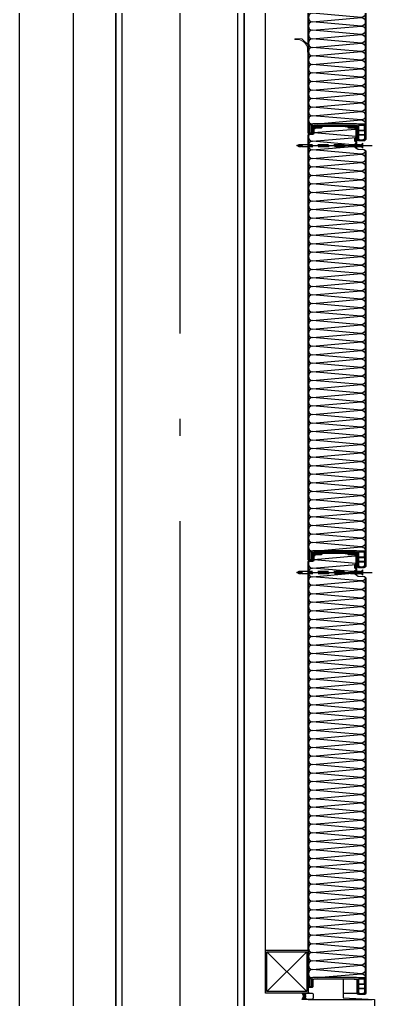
# Model space of a CAD drawing. Header units: millimetres. Extents: x 0 to 672800, y 0 to 118800.
# Drawn here: x 549992 to 550822, y 74995 to 77290 of the extents above; entities that cross this region are included whole.
import ezdxf

# ---------------------------------------------------------------- set-up
doc = ezdxf.new("R2010")
doc.units = ezdxf.units.MM
doc.header["$LTSCALE"] = 200
doc.linetypes.add('CEN-GAUN', pattern=[32.2, 30, -1, 0.2, -1])
doc.linetypes.add('HIDDEN', pattern=[0.375, 0.25, -0.125])
for name, color, linetype in [('0-S-col', 4, 'Continuous'), ('01하지철물', 253, 'Continuous'), ('161', 161, 'Continuous'), ('35', 8, 'Continuous'), ('7', 7, 'Continuous'), ('A-PNL-EXT', 7, 'Continuous'), ('BOLT', 8, 'Continuous'), ('CEN', 1, 'CEN-GAUN'), ('CON', 2, 'Continuous'), ('ELE', 7, 'Continuous'), ('ELEV-3', 4, 'Continuous'), ('HAT', 8, 'Continuous'), ('HAT-INS1', 252, 'Continuous'), ('Insul', 252, 'Continuous'), ('PANEL', 6, 'Continuous'), ('STEEL-E', 6, 'Continuous'), ('SYP_INSUL', 252, 'Continuous'), ('TEC35', 35, 'Continuous'), ('WALL', 2, 'Continuous')]:
    doc.layers.add(name, color=color, linetype=linetype)
doc.layers.add('1', color=1, linetype='Continuous', lineweight=5)
doc.layers.add('190', color=190, linetype='Continuous', plot=False)

# ---------------------------------------------------------------- blocks, each defined once
blk = doc.blocks.new('SCW-1')
at = {"layer": 'BOLT', "color": 8, "linetype": 'HIDDEN', "ltscale": 0.5}
for p, q in [((150, 3), (150, 9)), ((154.1, 12), (151.1, 9)), ((151.1, 9), (151.1, 3)), ((151.1, 3), (154.1, 0)), ((153.1, 5.4), (153.1, 6.6)), ((153.1, 6.6), (154.5, 6.6)), ((154.5, 5.4), (153.1, 5.4)), ((154.5, 12), (154.1, 12)), ((154.1, 0), (154.5, 0)), ((154.5, 6.6), (154.5, 12)), ((154.5, 0), (154.5, 5.4))]:
    blk.add_line(p, q, dxfattribs=at)
for points in [[(0, 6), (9, 7), (11, 9), (12, 7), (10, 3)], [(10, 3), (5, 3), (0, 6), (5, 9), (11, 9)], [(150, 3), (10, 3)], [(11, 9), (150, 9)]]:
    blk.add_lwpolyline(points, dxfattribs=at)
for centre, start, end in [((150.6, 9.2), 199.4712, 340.5288), ((150.6, 2.8), 19.4712, 160.5288)]:
    blk.add_arc(centre, 0.6, start, end, dxfattribs=at)
blk = doc.blocks.new('PANEL-135')
at = {"layer": '161'}
for p, q in [((150, 0), (0, 0)), ((150, -1000), (0, -1000))]:
    blk.add_line(p, q, dxfattribs=at)
at = {"layer": 'BOLT', "color": 8, "linetype": 'HIDDEN', "ltscale": 0.5}
for p, q in [((37.8, 20.4), (41.2, 17)), ((37.8, 19.3), (40.8, 16.3)), ((37.8, 8.7), (40.8, 11.7)), ((37.8, 7.6), (41.2, 11)), ((37.8, 6.4), (41.2, 3)), ((37.8, 5.3), (40.8, 2.3)), ((41.2, 17), (41.2, 11)), ((41.2, 3), (41.2, -3)), ((37.8, -5.3), (40.8, -2.3)), ((37.8, -6.1), (37.8, -6.1)), ((38.6, -5.6), (41.2, -3))]:
    blk.add_line(p, q, dxfattribs=at)
at = {"layer": 'HAT-INS1'}
for points in [[(37.8, 21.4), (137, 30)], [(137, 30.5), (39.6, 38.9)]]:
    blk.add_lwpolyline(points, dxfattribs=at)
for points in [[(147.4, 26.4, -0.625476), (139.5, 10.2), (37.8, 19.1)], [(37.8, 1.4), (139.5, 10.2, -1), (139.5, -9.8), (37.8, -0.9)], [(25.8, -19.8), (139.5, -9.8, -1), (139.5, -29.8), (25.8, -19.8), (25.8, -19.8, 1), (25.8, -39.8, 1)], [(16.1, -12.4, 0.338737), (25.8, -19.8)], [(25.8, -39.8), (139.5, -29.8, -1), (139.5, -49.8), (25.8, -39.8), (25.8, -39.8, 1), (25.8, -59.8, 1)], [(25.8, -59.8), (139.5, -49.8, -1), (139.5, -69.8), (25.8, -59.8), (25.8, -59.8, 1), (25.8, -79.8, 1)], [(25.8, -79.8), (139.5, -69.8, -1), (139.5, -89.8), (25.8, -79.8), (25.8, -79.8, 1), (25.8, -99.8, 1)], [(25.8, -99.8), (139.5, -89.8, -1), (139.5, -109.8), (25.8, -99.8), (25.8, -99.8, 1), (25.8, -119.8, 1)], [(25.8, -119.8), (139.5, -109.8, -1), (139.5, -129.8), (25.8, -119.8), (25.8, -119.8, 1), (25.8, -139.8, 1)], [(25.8, -139.8), (139.5, -129.8, -1), (139.5, -149.8), (25.8, -139.8), (25.8, -139.8, 1), (25.8, -159.8, 1)], [(25.8, -159.8), (139.5, -149.8, -1), (139.5, -169.8), (25.8, -159.8), (25.8, -159.8, 1), (25.8, -179.8, 1)], [(25.8, -179.8), (139.5, -169.8, -1), (139.5, -189.8), (25.8, -179.8), (25.8, -179.8, 1), (25.8, -199.8, 1)], [(25.8, -199.8), (139.5, -189.8, -1), (139.5, -209.8), (25.8, -199.8), (25.8, -199.8, 1), (25.8, -219.8, 1)], [(25.8, -219.8), (139.5, -209.8, -1), (139.5, -229.8), (25.8, -219.8), (25.8, -219.8, 1), (25.8, -239.8, 1)], [(25.8, -239.8), (139.5, -229.8, -1), (139.5, -249.8), (25.8, -239.8), (25.8, -239.8, 1), (25.8, -259.8, 1)], [(25.8, -259.8), (139.5, -249.8, -1), (139.5, -269.8), (25.8, -259.8), (25.8, -259.8, 1), (25.8, -279.8, 1)], [(25.8, -279.8), (139.5, -269.8, -1), (139.5, -289.8), (25.8, -279.8), (25.8, -279.8, 1), (25.8, -299.8, 1)], [(25.8, -299.8), (139.5, -289.8, -1), (139.5, -309.8), (25.8, -299.8), (25.8, -299.8, 1), (25.8, -319.8, 1)], [(25.8, -319.8), (139.5, -309.8, -1), (139.5, -329.8), (25.8, -319.8), (25.8, -319.8, 1), (25.8, -339.8, 1)], [(25.8, -339.8), (139.5, -329.8, -1), (139.5, -349.8), (25.8, -339.8), (25.8, -339.8, 1), (25.8, -359.8, 1)], [(25.8, -359.8), (139.5, -349.8, -1), (139.5, -369.8), (25.8, -359.8), (25.8, -359.8, 1), (25.8, -379.8, 1)], [(25.8, -379.8), (139.5, -369.8, -1), (139.5, -389.8), (25.8, -379.8), (25.8, -379.8, 1), (25.8, -399.8, 1)], [(25.8, -399.8), (139.5, -389.8, -1), (139.5, -409.8), (25.8, -399.8), (25.8, -399.8, 1), (25.8, -419.8, 1)], [(25.8, -419.8), (139.5, -409.8, -1), (139.5, -429.8), (25.8, -419.8), (25.8, -419.8, 1), (25.8, -439.8, 1)], [(25.8, -439.8), (139.5, -429.8, -1), (139.5, -449.8), (25.8, -439.8), (25.8, -439.8, 1), (25.8, -459.8, 1)], [(25.8, -459.8), (139.5, -449.8, -1), (139.5, -469.8), (25.8, -459.8), (25.8, -459.8, 1), (25.8, -479.8, 1)], [(25.8, -479.8), (139.5, -469.8, -1), (139.5, -489.8), (25.8, -479.8), (25.8, -479.8, 1), (25.8, -499.8, 1)], [(25.8, -499.8), (139.5, -489.8, -1), (139.5, -509.8), (25.8, -499.8), (25.8, -499.8, 1), (25.8, -519.8, 1)], [(25.8, -519.8), (139.5, -509.8, -1), (139.5, -529.8), (25.8, -519.8), (25.8, -519.8, 1), (25.8, -539.8, 1)], [(25.8, -539.8), (139.5, -529.8, -1), (139.5, -549.8), (25.8, -539.8), (25.8, -539.8, 1), (25.8, -559.8, 1)], [(25.8, -559.8), (139.5, -549.8, -1), (139.5, -569.8), (25.8, -559.8), (25.8, -559.8, 1), (25.8, -579.8, 1)], [(25.8, -579.8), (139.5, -569.8, -1), (139.5, -589.8), (25.8, -579.8), (25.8, -579.8, 1), (25.8, -599.8, 1)], [(25.8, -599.8), (139.5, -589.8, -1), (139.5, -609.8), (25.8, -599.8), (25.8, -599.8, 1), (25.8, -619.8, 1)], [(25.8, -619.8), (139.5, -609.8, -1), (139.5, -629.8), (25.8, -619.8), (25.8, -619.8, 1), (25.8, -639.8, 1)], [(25.8, -639.8), (139.5, -629.8, -1), (139.5, -649.8), (25.8, -639.8), (25.8, -639.8, 1), (25.8, -659.8, 1)], [(25.8, -659.8), (139.5, -649.8, -1), (139.5, -669.8), (25.8, -659.8), (25.8, -659.8, 1), (25.8, -679.8, 1)], [(25.8, -679.8), (139.5, -669.8, -1), (139.5, -689.8), (25.8, -679.8), (25.8, -679.8, 1), (25.8, -699.8, 1)], [(25.8, -699.8), (139.5, -689.8, -1), (139.5, -709.8), (25.8, -699.8), (25.8, -699.8, 1), (25.8, -719.8, 1)], [(25.8, -719.8), (139.5, -709.8, -1), (139.5, -729.8), (25.8, -719.8), (25.8, -719.8, 1), (25.8, -739.8, 1)], [(25.8, -739.8), (139.5, -729.8, -1), (139.5, -749.8), (25.8, -739.8), (25.8, -739.8, 1), (25.8, -759.8, 1)], [(25.8, -759.8), (139.5, -749.8, -1), (139.5, -769.8), (25.8, -759.8), (25.8, -759.8, 1), (25.8, -779.8, 1)], [(25.8, -779.8), (139.5, -769.8, -1), (139.5, -789.8), (25.8, -779.8), (25.8, -779.8, 1), (25.8, -799.8, 1)], [(25.8, -799.8), (139.5, -789.8, -1), (139.5, -809.8), (25.8, -799.8), (25.8, -799.8, 1), (25.8, -819.8, 1)], [(25.8, -819.8), (139.5, -809.8, -1), (139.5, -829.8), (25.8, -819.8), (25.8, -819.8, 1), (25.8, -839.8, 1)], [(25.8, -839.8), (139.5, -829.8, -1), (139.5, -849.8), (25.8, -839.8), (25.8, -839.8, 1), (25.8, -859.8, 1)], [(25.8, -859.8), (139.5, -849.8, -1), (139.5, -869.8), (25.8, -859.8), (25.8, -859.8, 1), (25.8, -879.8, 1)], [(25.8, -879.8), (139.5, -869.8, -1), (139.5, -889.8), (25.8, -879.8), (25.8, -879.8, 1), (25.8, -899.8, 1)], [(25.8, -899.8), (139.5, -889.8, -1), (139.5, -909.8), (25.8, -899.8), (25.8, -899.8, 1), (25.8, -919.8, 1)], [(25.8, -919.8), (139.5, -909.8, -1), (139.5, -929.8), (25.8, -919.8), (25.8, -919.8, 1), (25.8, -939.8, 1)], [(129.1, -948.8), (25.8, -939.8), (25.8, -939.8, 0.541794), (16.7, -953.8, 0.541794)], [(25.8, -939.8), (139.5, -929.8, -1), (139.5, -949.8), (138.9, -949.7)]]:
    blk.add_lwpolyline(points, format="xyb", dxfattribs=at)
at = {"layer": 'Insul', "color": 251}
for p, q in [((18.3, -964.5), (18.3, -973.7)), ((32.3, -964.5), (18.3, -964.5)), ((32.3, -973.7), (18.3, -973.7)), ((18.3, -974.7), (18.3, -983)), ((32.3, -974.7), (18.3, -974.7)), ((29, -986.4), (21.7, -986.4)), ((32.3, -964.5), (32.3, -973.7)), ((32.3, -974.7), (32.3, -983))]:
    blk.add_line(p, q, dxfattribs=at)
for points in [[(135.1, 38.5), (136, 38.5, 0.414214), (136.3, 38.8), (136.3, 39), (136.3, 39.5, 0.414214), (133.3, 42.5), (128.3, 43.2), (120.8, 43.2, -0.414214), (120.3, 43.7), (120.3, 44, -0.414214), (120.8, 44.5), (133.9, 44.5), (135.5, 44.1, 0.487928), (135.9, 44.4), (135.9, 44.5, 0.414214), (133.9, 46.5), (82.3, 46.5), (40.6, 46.5, 0.414214), (38.6, 44.5), (38.6, 44.4, 0.487928), (39, 44.1), (40.6, 44.5), (53.7, 44.5, -0.414214), (54.2, 44), (54.2, 43.7, -0.414214), (53.7, 43.2), (46.1, 43.2), (41.1, 42.5, 0.414214), (38.1, 39.5), (38.1, 39), (38.1, 38.8, 0.414214), (38.4, 38.5), (39.3, 38.5, 0.414214), (39.6, 38.8), (39.6, 39, -0.414214), (41.1, 40.5), (46.1, 41.2), (54.7, 41.2, 0.414214), (56.2, 42.7), (56.2, 44, -0.414214), (56.7, 44.5), (82.3, 44.5), (117.8, 44.5, -0.414214), (118.3, 44), (118.3, 42.7, 0.414214), (119.8, 41.2), (128.3, 41.2), (133.3, 40.5, -0.414214), (134.8, 39), (134.8, 38.8, 0.414214)], [(135.1, 38.5), (136, 38.5, 0.414214), (136.3, 38.8), (136.3, 39), (136.3, 39.5, 0.414214), (133.3, 42.5), (128.3, 43.2), (120.8, 43.2, -0.414214), (120.3, 43.7), (120.3, 44, -0.414214), (120.8, 44.5), (133.9, 44.5), (135.5, 44.1, 0.487928), (135.9, 44.4), (135.9, 44.5, 0.414214), (133.9, 46.5), (82.3, 46.5), (40.6, 46.5, 0.414214), (38.6, 44.5), (38.6, 44.4, 0.487928), (39, 44.1), (40.6, 44.5), (53.7, 44.5, -0.414214), (54.2, 44), (54.2, 43.7, -0.414214), (53.7, 43.2), (46.1, 43.2), (41.1, 42.5, 0.414214), (38.1, 39.5), (38.1, 39), (38.1, 38.8, 0.414214), (38.4, 38.5), (39.3, 38.5, 0.414214), (39.6, 38.8), (39.6, 39, -0.414214), (41.1, 40.5), (46.1, 41.2), (54.7, 41.2, 0.414214), (56.2, 42.7), (56.2, 44, -0.414214), (56.7, 44.5), (82.3, 44.5), (117.8, 44.5, -0.414214), (118.3, 44), (118.3, 42.7, 0.414214), (119.8, 41.2), (128.3, 41.2), (133.3, 40.5, -0.414214), (134.8, 39), (134.8, 38.8, 0.414214)], [(148.7, -968.9, -0.414214), (146.2, -971.4), (142.9, -971.4, -0.414214), (140.4, -968.9), (140.4, -953.8, 0.414214), (139.4, -952.8), (136.9, -952.8), (136.9, -951.8), (39, -951.8), (39, -952.8), (35.1, -952.8, 0.414214), (34.1, -953.8), (34.1, -983, -0.414191), (29.1, -988), (21.7, -988, -0.414236), (16.7, -983), (16.7, -949.8), (37, -949.8), (37, -948.8), (138.9, -948.8), (138.9, -949.8), (148.7, -949.8)], [(148.7, -968.9, -0.414214), (146.2, -971.4), (142.9, -971.4, -0.414214), (140.4, -968.9), (140.4, -953.8, 0.414214), (139.4, -952.8), (136.9, -952.8), (136.9, -951.8), (39, -951.8), (39, -952.8), (35.1, -952.8, 0.414214), (34.1, -953.8), (34.1, -983, -0.414191), (29.1, -988), (21.7, -988, -0.414236), (16.7, -983), (16.7, -949.8), (37, -949.8), (37, -948.8), (138.9, -948.8), (138.9, -949.8), (148.7, -949.8)], [(142, -951.4), (147, -951.4), (147, -968.9, -0.414214), (146.2, -969.7), (142.9, -969.7, -0.414214), (142, -968.9)]]:
    blk.add_lwpolyline(points, format="xyb", close=True, dxfattribs=at)
blk.add_lwpolyline([(32.3, -952.5), (32.3, -963.5), (18.3, -963.5), (18.3, -952.5)], close=True, dxfattribs=at)
for centre, start, end in [((21.7, -983), 180, 270.0043), ((29, -983), 270.0043, 0)]:
    blk.add_arc(centre, 3.35, start, end, dxfattribs=at)
at = {"layer": 'PANEL', "ltscale": 3}
for points in [[(44, 43.3), (44, 44.1), (39, 44.1, 0.414214), (37, 42.1), (37, -3.7, -0.39552), (32.8, -8.2), (19.7, -9.1, 0.39896), (15, -14.1), (15, -444.5), (15, -983.8, 0.414242), (20, -988.8), (31.5, -988.8, 0.414191), (35, -985.3), (35, -953.3), (42, -953.3), (42, -952.5), (34.2, -952.5), (34.2, -985.3, -0.414191), (31.5, -988), (20, -988, -0.414242), (15.8, -983.8), (15.8, -444.5), (15.8, -14.1, -0.399273), (19.8, -9.9), (32.8, -9, 0.39552), (37.8, -3.7), (37.8, 42.1, -0.414214), (39, 43.3), (44, 43.3)], [(130.5, 44.1), (130.5, 44.1), (130.5, 43.6), (135.5, 43.6, -0.414214), (137, 42.1), (137, 28.4, 0.414214), (139, 26.4), (148, 26.4, -0.414214), (149.5, 24.9), (149.5, -391.9), (149.5, -969.9, -0.414214), (148, -971.4), (141, -971.4, -0.414214), (139.5, -969.9), (139.5, -952.8), (137, -952.8), (137, -953.3), (139, -953.3), (139, -969.9, 0.414214), (141, -971.9), (148, -971.9, 0.414214), (150, -969.9), (150, -391.9), (150, 24.9, 0.414214), (148, 26.9), (139, 26.9, -0.414214), (137.5, 28.4), (137.5, 42.1, 0.414214), (135.5, 44.1), (130.5, 44.1)]]:
    blk.add_lwpolyline(points, format="xyb", dxfattribs=at)
at = {"layer": 'SYP_INSUL'}
for points in [[(37.8, 41.4), (38.9, 41.5)], [(38.1, 39), (37.8, 39.1)], [(56.2, 43.2), (70.1, 44.5)]]:
    blk.add_lwpolyline(points, dxfattribs=at)
at = {"layer": 'WALL', "color": 3}
blk.add_line((44, 43.3), (44, 43.3), dxfattribs=at)
at = {"xscale": -1}
blk.add_blockref('SCW-1', (176.2, -6), dxfattribs=at)
blk = doc.blocks.new('ci')
at = {"layer": '190'}
for p, q in [((11.9, 10), (-0.1, 10)), ((11.9, 0), (-0.1, 0))]:
    blk.add_line(p, q, dxfattribs=at)
at = {"layer": '35'}
blk.add_lwpolyline([(9, 0), (15, 0, 0.414214), (18, 3), (18, 7, 0.414214), (15, 10), (9, 10, 0.414214), (6, 7), (6, 3, 0.414214)], format="xyb", close=True, dxfattribs=at)
for centre, start, end in [((-5.3, 5), 316.3972, 43.6028), ((-3.3, 5), 316.3972, 43.6028), ((-1.3, 5), 316.3972, 43.6028), ((0.7, 5), 33.6837, 43.6028), ((0.7, 5), 316.3972, 326.3163)]:
    blk.add_arc(centre, 7.25, start, end, dxfattribs=at)
blk = doc.blocks.new('W-UP-RI')
at = {"layer": 'A-PNL-EXT'}
blk.add_line((-52.8, 15), (-20, 15), dxfattribs=at)
blk.add_lwpolyline([(-52.8, 48.2), (-52.8, 3.6), (20, -0.5), (20, -32.5), (5, -32.5)], dxfattribs=at)
at = {"layer": 'TEC35', "linetype": 'Continuous', "xscale": -1.5, "yscale": 1.5, "zscale": 1.5, "rotation": 180}
blk.add_blockref('ci', (-149.9, 15), dxfattribs=at)
blk = doc.blocks.new('AL2')
at = {"layer": '1'}
blk.add_lwpolyline([(-5.8, 52.5), (-5.8, 39.2, -0.150786), (-17.6, 17.6, -0.150786), (-39.2, 5.8), (-52.5, 5.8, 0.414214), (-55.8, 2.5), (-27.9, 2.5), (-2.5, 27.9), (-2.5, 55.8, 0.414214)], format="xyb", close=True, dxfattribs=at)
blk = doc.blocks.new('하지철물')
at = {"layer": '01하지철물', "color": 1}
for p, q in [((46.8, 46.8), (-46.8, -46.8)), ((46.8, -46.8), (-46.8, 46.8))]:
    blk.add_line(p, q, dxfattribs=at)
at = {"layer": '01하지철물'}
for points in [[(-50, -50), (-50, 50), (50, 50), (50, -50)], [(-46.8, -46.8), (-46.8, 46.8), (46.8, 46.8), (46.8, -46.8)]]:
    blk.add_lwpolyline(points, close=True, dxfattribs=at)
blk = doc.blocks.new('DRAIN')
at = {"layer": 'ELE', "elevation": 0}
blk.add_lwpolyline([(1075, 300), (1075, 6517.5, 1), (950, 6517.5), (950, 300)], format="xyb", dxfattribs=at)

msp = doc.modelspace()

# ---------------------------------------------------------------- linework, layer by layer
at = {"layer": '0-S-col', "color": 8}
for points in [[(550217.2, 71994.9), (550517.2, 71994.9), (550517.2, 77994.9), (550217.2, 77994.9)], [(550517.2, 71994.9), (550217.2, 71994.9), (550217.2, 77994.9), (550517.2, 77994.9)], [(550502.2, 71994.9), (550232.2, 71994.9), (550232.2, 77994.9), (550502.2, 77994.9)]]:
    msp.add_lwpolyline(points, close=True, dxfattribs=at)
at = {"layer": '01하지철물'}
msp.add_line((550567.2, 75009.9), (550567.2, 79994.9), dxfattribs=at)
at = {"layer": 'CEN'}
msp.add_line((550367.2, 88994.9), (550367.2, 68994.9), dxfattribs=at)

# ---------------------------------------------------------------- block references
at = {"layer": '7', "rotation": 180}
msp.add_blockref('하지철물', (550617.2, 75059.9), dxfattribs=at)
at = {"layer": 'CON', "xscale": -1}
for p in [(550817.2, 77994.9), (550817.2, 76994.9), (550817.2, 75994.9)]:
    msp.add_blockref('PANEL-135', p, dxfattribs=at)
at = {"layer": 'ELEV-3', "xscale": -0.599999999627471, "yscale": 0.599999999627471, "zscale": 0.599999999627471, "rotation": 180}
msp.add_blockref('AL2', (550669.2, 77246.7), dxfattribs=at)
at = {"layer": 'HAT', "xscale": -1}
msp.add_blockref('DRAIN', (551067.2, 71694.9), dxfattribs=at)
at = {"layer": 'STEEL-E'}
msp.add_blockref('W-UP-RI', (550802.2, 74994.9), dxfattribs=at)

doc.saveas('drawing.dxf')
